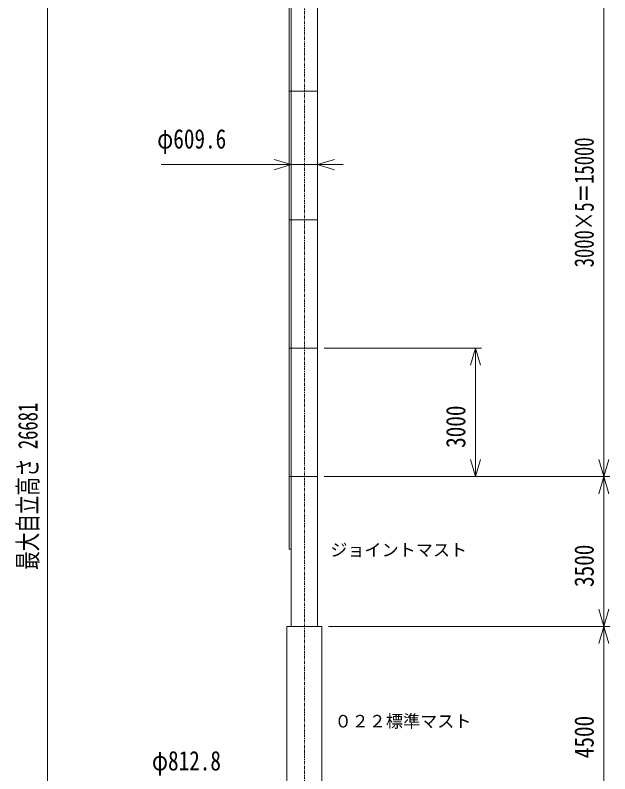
# Model space of a CAD drawing. Units: millimetres, scale not verified. Extents: x -205 to 103, y -154 to 143.
# Drawn here: x -86.2 to -16.7, y -42 to 46.7 of the extents above; entities that cross this region are included whole.
import ezdxf
from ezdxf.enums import TextEntityAlignment as Align

# ---------------------------------------------------------------- set-up
doc = ezdxf.new("R2010")
doc.units = ezdxf.units.MM
doc.header["$LTSCALE"] = 0.25
doc.linetypes.add('USER2', pattern=[2, 1.25, -0.25, 0.25, -0.25])
doc.layers.add('0-0_SABU0', color=3, linetype='Continuous', lineweight=18)
doc.styles.add('ＭＳ ゴシック', font='')
doc.styles.get('ＭＳ ゴシック').set_extended_font_data('MS Gothic')

# ---------------------------------------------------------------- blocks, each defined once
blk = doc.blocks.new('D0')
at = {"layer": '0-0_SABU0', "color": 7}
blk.add_line((35.1969, 104.8895), (57.5889, 104.8895), dxfattribs=at)
for points in [[(48.5249, 105.4895), (50.5249, 104.8895), (48.5249, 104.2895)], [(56.5889, 105.4895), (54.5889, 104.8895), (56.5889, 104.2895)]]:
    blk.add_lwpolyline(points, dxfattribs=at)
at = {"layer": '0-0_SABU0', "color": 7, "style": 'ＭＳ ゴシック', "width": 0.8}
blk.add_text('φ812.8', height=2.273, dxfattribs=at).set_placement((34.7469, 106.2531), align=Align.BOTTOM_LEFT)
blk = doc.blocks.new('D12')
at = {"layer": '0-0_SABU0', "color": 7}
for p, q in [((55.3889, 123.7645), (88.2569, 123.7645)), ((87.5569, 101.2645), (87.5569, 123.7645)), ((55.3889, 101.2645), (88.2569, 101.2645))]:
    blk.add_line(p, q, dxfattribs=at)
for points in [[(86.9569, 121.7645), (87.5569, 123.7645), (88.1569, 121.7645)], [(86.9569, 103.2645), (87.5569, 101.2645), (88.1569, 103.2645)]]:
    blk.add_lwpolyline(points, dxfattribs=at)
at = {"layer": '0-0_SABU0', "color": 7, "style": 'ＭＳ ゴシック', "width": 0.8}
blk.add_text('4500', height=2.273, rotation=90, dxfattribs=at).set_placement((87.0569, 108.3645), align=Align.BOTTOM_LEFT)
blk = doc.blocks.new('D13')
at = {"layer": '0-0_SABU0', "color": 7}
for p, q in [((54.8843, 141.2645), (88.2569, 141.2645)), ((87.5569, 123.7645), (87.5569, 141.2645)), ((55.3889, 123.7645), (88.2569, 123.7645))]:
    blk.add_line(p, q, dxfattribs=at)
for points in [[(86.9569, 139.2645), (87.5569, 141.2645), (88.1569, 139.2645)], [(86.9569, 125.7645), (87.5569, 123.7645), (88.1569, 125.7645)]]:
    blk.add_lwpolyline(points, dxfattribs=at)
at = {"layer": '0-0_SABU0', "color": 7, "style": 'ＭＳ ゴシック', "width": 0.8}
blk.add_text('3500', height=2.273, rotation=90, dxfattribs=at).set_placement((87.0569, 128.3645), align=Align.BOTTOM_LEFT)
blk = doc.blocks.new('D14')
at = {"layer": '0-0_SABU0', "color": 7}
for p, q in [((54.8809, 216.2645), (88.2569, 216.2645)), ((87.5569, 141.2645), (87.5569, 216.2645)), ((54.8843, 141.2645), (88.2569, 141.2645))]:
    blk.add_line(p, q, dxfattribs=at)
for points in [[(86.9569, 214.2645), (87.5569, 216.2645), (88.1569, 214.2645)], [(86.9569, 143.2645), (87.5569, 141.2645), (88.1569, 143.2645)]]:
    blk.add_lwpolyline(points, dxfattribs=at)
at = {"layer": '0-0_SABU0', "color": 7, "style": 'ＭＳ ゴシック', "width": 0.7}
blk.add_text('3000×5＝15000', height=2.273, rotation=90, dxfattribs=at).set_placement((87.0569, 165.7145), align=Align.BOTTOM_LEFT)
blk = doc.blocks.new('D16')
at = {"layer": '0-0_SABU0', "color": 7}
for p, q in [((41.0569, 211.1145), (21.8569, 211.1145)), ((22.5569, 77.7095), (22.5569, 211.1145)), ((40.5069, 77.7095), (21.8569, 77.7095))]:
    blk.add_line(p, q, dxfattribs=at)
for points in [[(21.9569, 209.1145), (22.5569, 211.1145), (23.1569, 209.1145)], [(21.9569, 79.7095), (22.5569, 77.7095), (23.1569, 79.7095)]]:
    blk.add_lwpolyline(points, dxfattribs=at)
at = {"layer": '0-0_SABU0', "color": 7, "style": 'ＭＳ ゴシック', "width": 0.7}
blk.add_text('最大自立高さ 26681', height=2.273, rotation=90, dxfattribs=at).set_placement((22.0569, 130.362), align=Align.BOTTOM_LEFT)
blk = doc.blocks.new('D26')
at = {"layer": '0-0_SABU0', "color": 7}
blk.add_line((35.8125, 177.7095), (57.0809, 177.7095), dxfattribs=at)
for points in [[(49.0329, 178.3095), (51.0329, 177.7095), (49.0329, 177.1095)], [(56.0809, 178.3095), (54.0809, 177.7095), (56.0809, 177.1095)]]:
    blk.add_lwpolyline(points, dxfattribs=at)
at = {"layer": '0-0_SABU0', "color": 7, "style": 'ＭＳ ゴシック', "width": 0.8}
blk.add_text('φ609.6', height=2.273, dxfattribs=at).set_placement((35.3625, 178.8972), align=Align.BOTTOM_LEFT)
blk = doc.blocks.new('D29')
at = {"layer": '0-0_SABU0', "color": 7}
for p, q in [((54.8809, 156.2645), (73.2569, 156.2645)), ((72.5569, 141.2645), (72.5569, 156.2645)), ((54.8843, 141.2645), (73.2569, 141.2645))]:
    blk.add_line(p, q, dxfattribs=at)
for points in [[(71.9569, 154.2645), (72.5569, 156.2645), (73.1569, 154.2645)], [(71.9569, 143.2645), (72.5569, 141.2645), (73.1569, 143.2645)]]:
    blk.add_lwpolyline(points, dxfattribs=at)
at = {"layer": '0-0_SABU0', "color": 7, "style": 'ＭＳ ゴシック', "width": 0.8}
blk.add_text('3000', height=2.273, rotation=90, dxfattribs=at).set_placement((72.0569, 144.6145), align=Align.BOTTOM_LEFT)

msp = doc.modelspace()

# ---------------------------------------------------------------- linework, layer by layer
at = {"layer": '0-0_SABU0', "linetype": 'USER2'}
msp.add_line((-52.4431, -81.7905), (-52.4431, 68.3895), dxfattribs=at)
at = {"layer": '0-0_SABU0'}
for p, q in [((-54.1982, -15.7355), (-54.1982, 59.6368)), ((-53.9704, 59.6429), (-53.9704, 22.7645)), ((-53.9671, 59.9957), (-53.9671, -7.2355)), ((-50.9191, 59.6378), (-50.9191, -7.2355)), ((-50.9157, 59.6429), (-50.9157, 22.7645)), ((-50.9191, 37.7645), (-54.1982, 37.7645)), ((-50.9191, 22.7645), (-54.1982, 22.7645)), ((-53.9704, 22.7645), (-53.9704, -24.7355)), ((-50.9157, 22.7645), (-50.9157, -24.7355)), ((-50.9191, 7.7645), (-54.1982, 7.7645)), ((-54.1982, -7.2355), (-50.9157, -7.2355)), ((-54.1982, -15.7355), (-53.9704, -15.7355)), ((-54.4751, -24.7355), (-54.4751, -55.927))]:
    msp.add_line(p, q, dxfattribs=at)
msp.add_lwpolyline([(-54.4751, -24.7355), (-50.4111, -24.7355), (-50.4111, -55.927)], dxfattribs=at)

# ---------------------------------------------------------------- block references
for name in ['D14', 'D16', 'D26', 'D29', 'D13', 'D12', 'D0']:
    msp.add_blockref(name, (-105, -148.5), dxfattribs=at)

# ---------------------------------------------------------------- texts
at = {"layer": '0-0_SABU0', "color": 7, "style": 'ＭＳ ゴシック'}
for s, p in [('ジョイントマスト', (-49.4157, -16.9855)), ('０２２標準マスト', (-48.9111, -36.9855))]:
    msp.add_text(s, height=1.466, dxfattribs=at).set_placement(p, align=Align.BOTTOM_LEFT)

doc.saveas('drawing.dxf')
